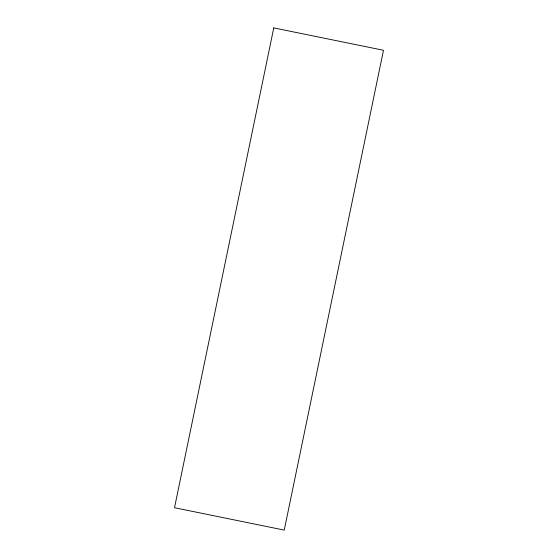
<?xml version="1.0" encoding="UTF-8"?>
<svg xmlns="http://www.w3.org/2000/svg" width="558" height="558" viewBox="0 0 558 558"><rect width="100%" height="100%" fill="white"/><g stroke="black" fill="none" stroke-linecap="round" stroke-linejoin="round"><path stroke-width="0.84" d="M273.762 27.9L174.514 507.731L284.238 530.1L383.485 50.269L273.762 27.9"/></g></svg>
